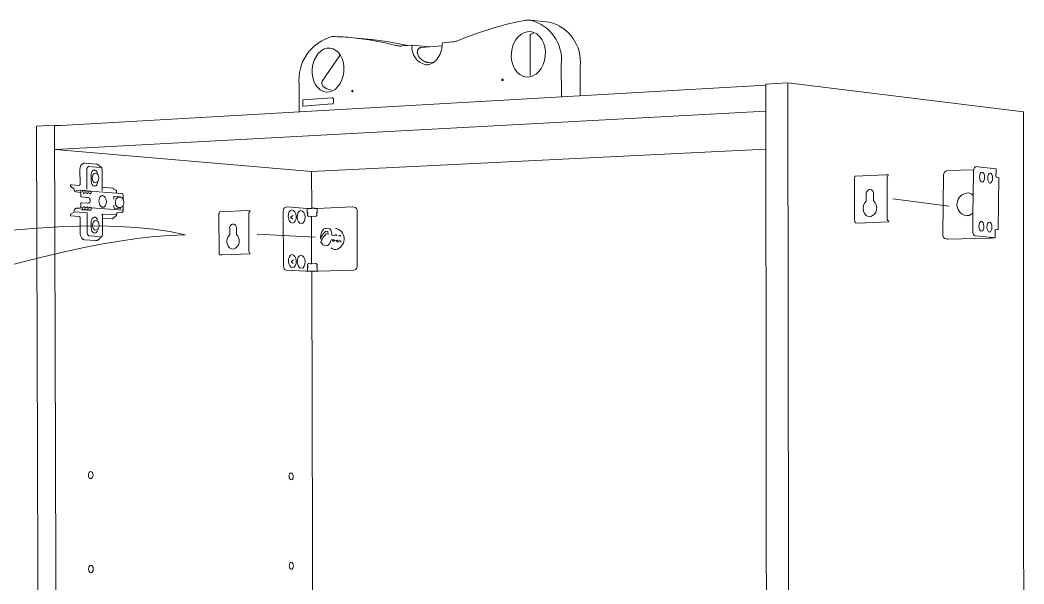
# Model space of a CAD drawing. Header units: metres. Extents: x -11.5 to 7.4, y -3.8 to 5.9.
# Drawn here: x 7.0717 to 7.3874, y -1.0876 to -0.9105 of the extents above; entities that cross this region are included whole.
import ezdxf

# ---------------------------------------------------------------- set-up
doc = ezdxf.new("R2010")
doc.units = ezdxf.units.M
doc.header["$MEASUREMENT"] = 0
doc.layers.add('PDF19_Geometry_Num_Penna__1_Num_Penna__255', color=255, linetype='Continuous', lineweight=18)
doc.layers.add('PDF19_Geometry_Num_Penna__7_Num_Penna__7', color=7, linetype='Continuous', lineweight=18)

msp = doc.modelspace()

# ---------------------------------------------------------------- linework, layer by layer
at = {"layer": 'PDF19_Geometry_Num_Penna__1_Num_Penna__255', "color": 255, "linetype": 'Continuous', "lineweight": 18, "flags": 128}
msp.add_lwpolyline([(7.164448327507943, -0.978622058839032), (7.146234493708459, -0.9776969936258242)], dxfattribs=at)
at = {"layer": 'PDF19_Geometry_Num_Penna__7_Num_Penna__7', "color": 7, "linetype": 'Continuous', "lineweight": 18, "flags": 128}
for points in [[(7.207685605301872, -0.9173251247811525), (7.208034501079496, -0.9172907266058941), (7.208382168350861, -0.9172293012929318), (7.208722464584671, -0.9171555909173774), (7.209072588868551, -0.9170548534041201), (7.209414113608622, -0.9169442878407885), (7.209751952829913, -0.916814189027936, -0.05381254849088912), (7.230650932760215, -0.9105193229555919), (7.230969852985114, -0.9104967184404229), (7.231296635650072, -0.9104905759091269), (7.231617275783734, -0.9104881188966072), (7.231934230398616, -0.9105004039592002), (7.232256099038539, -0.9105360306407189)], [(7.247811936695529, -0.9342329335764381), (7.247797194620418, -0.9250129941008467, 0.3795007393748641), (7.23806509088535, -0.9111359102471042), (7.232256099038539, -0.9105354163875896, -0.3758425637151692), (7.241882674085938, -0.9244310506858451), (7.241892502136011, -0.9345674558308295)], [(7.191876203952971, -0.9186221816896589), (7.191664900876381, -0.9186393807772868), (7.191448683774755, -0.9186455233085828), (7.191228781154354, -0.918643066296065), (7.191015021065244, -0.9186295527272135), (7.190803717988656, -0.9186151792039796), (7.190484306361252, -0.9185721814849064), (7.190158752202555, -0.9185193557157598), (7.189829512525078, -0.9184468738464648), (7.188157515506253, -0.9180242676932862), (7.186476918943614, -0.9176422022466628), (7.184804921924789, -0.9172883924440018), (7.183118182830855, -0.9169738948416359), (7.181441271786994, -0.9166851958707154), (7.179752075680538, -0.9164394946188672), (7.178075164636677, -0.9162281915422783), (7.176385968530221, -0.9160500581346893, 0.02199498539977216), (7.169859037625509, -0.9156708182524618), (7.16983938152536, -0.9156708182524618, 0.3707810031914885), (7.159457520829783, -0.9307248111025546), (7.159472262904892, -0.939315755373415)], [(7.200482995954578, -0.9189071951418022), (7.204420358515438, -0.9185902405269175), (7.20440070241529, -0.9187425753030638), (7.204345419633627, -0.9190914710806872), (7.204281537308145, -0.9194379098457928), (7.204199227388775, -0.9197831201046389), (7.204118145975666, -0.9201111312758554), (7.204005123399813, -0.9204379139408134), (7.203894557836483, -0.9207585540744745), (7.203765564679264, -0.921071823170581), (7.203635343015785, -0.9213691216853173), (7.20348177973338, -0.9216664202000535), (7.20332330242594, -0.9219452911209007), (7.203158682587201, -0.9222143339916737), (7.202980549179609, -0.9224723203061149), (7.202791359215688, -0.9227192500642216), (7.202594798214207, -0.9229489807346987), (7.202399465718988, -0.9231688833551024), (7.202182020111104, -0.9233679013690992), (7.201968260021996, -0.9235583198392812), (7.201754499932891, -0.9237290822093165), (7.201528454781188, -0.9238814169854619), (7.201293810085676, -0.9240226952052746), (7.20106162240268, -0.9241430888186803), (7.200825749200906, -0.9242585684070486), (7.200581276455317, -0.9243433353389365), (7.200339260722245, -0.9244145887019712), (7.200098473495435, -0.9244674144711187), (7.199854000749847, -0.924501812646378), (7.199611985016775, -0.9245263827715622), (7.199393310902634, -0.9245251542653028), (7.199170951269711, -0.9245104121901919, -0.3833124716675026), (7.194942309874781, -0.9183793060022065), (7.200482873103951, -0.9189075636936792), (7.197696620907998, -0.9191360658578978)], [(7.087829463384828, -0.9622393136189453), (7.090353429494435, -0.9624283807322422), (7.090408712276101, -0.9623829260006502), (7.09045908103273, -0.9623178151689098), (7.090498393233025, -0.9622293627182454), (7.090529105889509, -0.9621237111799505), (7.090531562902026, -0.9620168311353972), (7.090521734851951, -0.9573890480568421, -0.377398020156075), (7.091740781612994, -0.9554156984526259), (7.092001962043708, -0.9554034133900338), (7.092033903206449, -0.9554034133900338), (7.09205110229408, -0.9554034133900338), (7.092081814950561, -0.9554034133900338), (7.092107613582005, -0.9554034133900338), (7.092126655429023, -0.9554030448381559), (7.09568318104952, -0.9556978863403733, -0.2120019045623859), (7.096616231553412, -0.9563206161631808), (7.096885274424185, -0.9564778649643637, -0.2549193139929921), (7.097523606276486, -0.9577734476653577), (7.097531223015295, -0.9629840341132958), (7.100839590371425, -0.9632346493901807), (7.100889959128054, -0.963256762502847), (7.100920671784534, -0.9632948461968835), (7.10092595436145, -0.9633536916467005), (7.100923497348932, -0.963470399741329), (7.10178971711232, -0.9639457088130285), (7.101857284956578, -0.9639960775696572), (7.101912567738246, -0.9640648739201758), (7.101960479482354, -0.9641520978645808), (7.101988735126318, -0.9642491498590609), (7.101995614761371, -0.9643448504966559), (7.101991929242592, -0.9645684386358369), (7.102000528786407, -0.9646544340739842), (7.102027555924108, -0.9647416580183901), (7.102068096630665, -0.9648301104690553), (7.093581575391839, -0.9641900587079917, -0.5459564643843853), (7.094046933562838, -0.9648540663411094), (7.09399656480621, -0.9649204056791092), (7.093938825012025, -0.9649781454732942), (7.093888456255398, -0.9650064011172566), (7.093838087498769, -0.965034656761218), (7.093790175754657, -0.9650432563050337), (7.09373980699803, -0.9650518558488477), (7.093684524216362, -0.9650407992925141), (7.093636612472253, -0.9650199146861071), (7.093588700728143, -0.9649916590421439), (7.093530960933958, -0.9649412902855161), (7.093483049189848, -0.964883550491332), (7.093427766408183, -0.964804926090741)], [(7.362907862559284, -0.9792176386734592, -0.3801085570613058), (7.361808349457252, -0.9778183700442371), (7.362065107265433, -0.959232298848204, -0.4070624205243668), (7.363331820069337, -0.9577709906528398), (7.371556669474943, -0.9575363459573243)], [(7.091051958153439, -0.9678908109633246), (7.091064243216032, -0.9678908109633246), (7.093019779479489, -0.9680376174613032), (7.093144841416681, -0.9680382317144325), (7.093157126479273, -0.9680382317144325), (7.093168183035607, -0.9680406887269513), (7.093185504973853, -0.9680409344281902, 0.6191948622940419), (7.093127765179675, -0.9661834329642334), (7.092865970495833, -0.9661980521887186), (7.090781195373904, -0.9660395748812771), (7.090774192888226, -0.9646496428995723), (7.090774192888226, -0.9646226157618685), (7.090761907825632, -0.964600502649203), (7.089276643758211, -0.9644813375420567)], [(7.091952084689584, -0.9640575028826186), (7.091642501112256, -0.9640329327574353, -0.5396945828840614), (7.092103190959469, -0.9647077512456352, -0.7334955711927987), (7.091496186016778, -0.9646592252483961, 0.2304302932735289), (7.090987461574827, -0.9639868637727131), (7.090647165341018, -0.9639610651412696)], [(7.09291670780434, -0.9641307218556694), (7.092616952277083, -0.9641073802367446, -0.5327470019392785), (7.093082310448088, -0.9647825672768233, -0.7167794309518419), (7.092460809131536, -0.9647329356239496)], [(7.102761465563381, -0.9693626843125189), (7.103196356779149, -0.9693479422374072, 0.2960971354011491), (7.104141200943133, -0.9686212807850678), (7.104153486005725, -0.9686126812412539), (7.104206311774872, -0.9684578894525888), (7.104251766506463, -0.9682944981201098), (7.104287393187983, -0.9681311067876317), (7.104309506300648, -0.9679554303925597), (7.104311963313165, -0.9677723829599332), (7.104304592275609, -0.9675991635773808), (7.104277565137906, -0.9674234871823089), (7.104241938456386, -0.967249039293498), (7.104196483724797, -0.9670942475048339), (7.104141200943133, -0.9669303647698513), (7.104132109996812, -0.9656136517611982), (7.10412228194674, -0.965471145035127), (7.104087883771481, -0.965334780840351), (7.104030143977296, -0.9652070161893898), (7.103953976589223, -0.9651099641949097), (7.10386061011352, -0.9650215117442436), (7.103754958575227, -0.9649699144813564), (7.103646850024413, -0.9649490298749495), (7.102068219481289, -0.9648298647678031)], [(7.339304080398003, -0.9637582387578689), (7.339472385755517, -0.9638442341960163), (7.33961612098785, -0.9639621707969024), (7.339738971613773, -0.9641009920041963), (7.339853222695883, -0.9642705258679714), (7.339946589171582, -0.9644609443381542), (7.340016614028361, -0.9646611908584095), (7.340054697722397, -0.964883550491332), (7.340062314461203, -0.9651036988129871), (7.340074599523797, -0.9672609558042113, -0.5712558526206977), (7.339064521677468, -0.9722548337480719)], [(7.102644511767501, -0.9661338013113596), (7.10259352875774, -0.9661401895439079), (7.103032105492291, -0.9661205334437613, -0.3071583797791016), (7.104141200943133, -0.9669303647698504)], [(7.096895471026137, -0.9784535077802641), (7.093341402418156, -0.9782274626285643, -0.3525057338357514), (7.092755896335005, -0.9772785643939272), (7.092734028923591, -0.9710180964968433), (7.089007969439315, -0.9707490536260703)], [(7.092084026261826, -0.97012939506891), (7.092002944848716, -0.9701183385125765), (7.091963632648422, -0.9701072819562437), (7.091935377004457, -0.9701072819562437), (7.091947293515174, -0.9700988052630546), (7.091589798193734, -0.970073006631611), (7.091446062961403, -0.9700705496190922), (7.091315841297924, -0.9700693211128337), (7.091204047228333, -0.9700582645565001), (7.091107486636357, -0.9700560532452327), (7.091037461779578, -0.9700474537014188), (7.090987093022949, -0.9700474537014188), (7.090971122441582, -0.9700339401325673, 0.2172586671138347), (7.091500854340564, -0.9693099813939972), (7.091148273044162, -0.9692841827625536)], [(7.091589306791223, -0.9700726380798237, 0.5554121080867146), (7.092120021495223, -0.9693465908805221), (7.09247997382918, -0.9693723895119666)], [(7.09255380705536, -0.9701341862432997, 0.56990141733322), (7.09308697877187, -0.9694179670941852), (7.093444474093308, -0.9694437657256296, -0.7298926429292896), (7.094051601886624, -0.9694910632166094)], [(7.104148694831313, -0.9702158819095601), (7.094052093289164, -0.9694910632165952, -0.5700949472804423), (7.093518921572619, -0.9702072823657462), (7.093385014390361, -0.9702072823657462), (7.093247421689325, -0.9702060538594859), (7.093141770151032, -0.9702023683407095), (7.09304594666281, -0.9701913117843759)], [(7.155726670171099, -0.9691942561043776), (7.155205169264061, -0.9692179662752096, 0.3468986432946381), (7.154461922977209, -0.9704796422034194), (7.154500006671247, -0.9876443316575116)], [(7.161585785073289, -0.9893835279687169), (7.161722149268064, -0.9893859849812356), (7.161875712550469, -0.989387213487495), (7.162044017907983, -0.9893896705000129), (7.162204952227945, -0.9893933560187911), (7.162360972522867, -0.9893859849812356), (7.162514535805272, -0.989387213487495), (7.162663185062639, -0.9893811938068247), (7.163896482496289, -0.9893415130546517), (7.164563561395058, -0.9893788596449316), (7.164661841895796, -0.9893800881511918), (7.164787149534238, -0.9893813166574503), (7.164923513729015, -0.9893837736699691), (7.165067248961345, -0.989386230682487), (7.165208527181159, -0.9893886876950067), (7.165357176438524, -0.9893813166574503), (7.16548248407697, -0.9893835279687169), (7.176669139222977, -0.9889929858288973, 0.3749307047022483), (7.177721723385893, -0.9876368377693305), (7.177683271140037, -0.9704829591703259, 0.3931695559139851), (7.176723439199636, -0.9692110866401284), (7.176327860184159, -0.9691779169711285), (7.176279948440049, -0.9691779169711285), (7.176229579683421, -0.9691779169711285)], [(7.097556775945488, -0.9726845652375022), (7.097571518020601, -0.9776044871045038, -0.2505446424683807), (7.097062916429273, -0.978766654025744), (7.096808615633607, -0.9789531412758974), (7.09680615862109, -0.9789654263384886), (7.096710335132871, -0.9791165326083755), (7.09659976956954, -0.9792614963469664), (7.096491661018725, -0.9793769759353346), (7.096376181430356, -0.9794813989673701), (7.096247188273137, -0.9795551093429244), (7.096110824078359, -0.9796226771871819), (7.095965860339769, -0.9796558468561818), (7.095829496144994, -0.9796755029563302)], [(7.137596374797241, -0.9779359380932462), (7.137596374797241, -0.9759568145096118, -0.5387611730050583), (7.13901443957228, -0.9746343275215414), (7.139168002854687, -0.9747129519221325), (7.139299453024426, -0.9748210604729453), (7.139412475600276, -0.9749475966176471), (7.139518127138571, -0.97510484541883), (7.139604122576715, -0.9752792933076417), (7.139669233408457, -0.9754635692465277), (7.139703631583714, -0.9756675012855611), (7.139710265517515, -0.9758693448639546), (7.139722550580109, -0.9778496969538484, -0.5713246073917956), (7.138793554146869, -0.9824317795995468)], [(7.170543192761279, -0.9781689857306244), (7.169695523442401, -0.9780645626985889, 0.04644455548740217), (7.16960215696672, -0.9770522735409726, 0.1180708640204141), (7.169223777038921, -0.9762033757157926, 0.1986131720692087), (7.168904365411452, -0.9760166427644368), (7.167947359035498, -0.975913448238729, 0.19844368705219), (7.167245881961486, -0.9760977241775572, 0.1176444650159693), (7.166616886756746, -0.9768618550707924, 0.08046704074981811), (7.166163567947088, -0.9783483476444728, 0.04666731702250911), (7.166130398278092, -0.9792338549561332), (7.166651284932009, -0.9792977372816134)], [(7.170881154833195, -0.975994652502397), (7.171152654716488, -0.9759897384773595), (7.171414326549707, -0.9760143086025446, -0.7360105761243105), (7.170984349358973, -0.9825663010349466), (7.170725134538273, -0.9825626155161684), (7.17047329075513, -0.9825208463033546), (7.170223903984503, -0.9824495929403181), (7.16998434526395, -0.9823513124395795), (7.169750929074697, -0.9822186337635816), (7.169534711973069, -0.9820626134686581)], [(7.166627329059954, -0.9807940579053671, 0.1993662770995068), (7.167257552770943, -0.9811515532268063), (7.168188760515449, -0.9812731753464705, 0.203033150106797), (7.168546255836901, -0.9811785803645305, 0.1162383313779977), (7.169137167347611, -0.9804635897216469, 0.04747608363416009), (7.169508790490998, -0.979481767519248), (7.169916654569068, -0.9795333647821352)]]:
    msp.add_lwpolyline(points, format="xyb", dxfattribs=at)
for points in [[(7.232100201594239, -0.927857354642863), (7.232078088481574, -0.915266393991919)], [(7.18224483773116, -0.9166112397939088), (7.176384862874588, -0.9160498124334362)], [(7.193570191233837, -0.9184828690798597), (7.191959619527974, -0.9181204597333847), (7.190342905290816, -0.9177875345371307), (7.188723734041137, -0.9174914645286538), (7.187103334285201, -0.9172261071766581), (7.185484163035524, -0.9169914624811435), (7.183864991785844, -0.916781387910814), (7.182244592029909, -0.916611854047038)], [(7.193577439420766, -0.9184828690798597), (7.191875958251721, -0.9186216902871545)], [(7.194904226180746, -0.91837918315158), (7.193577439420766, -0.9184823776773561)], [(7.204470727272067, -0.9176813915963322), (7.20446581324703, -0.9180302873739565), (7.204444928640621, -0.9183865541891354), (7.204420358515438, -0.9185904862281697)], [(7.20456200528713, -0.9175880251206294), (7.20453129263065, -0.9175867966143709), (7.204509179517981, -0.9175953961581857), (7.204491980430351, -0.9176138237520748), (7.204485837899057, -0.9176334798522223), (7.204485837899057, -0.9176531359523699), (7.204471095823946, -0.9176813915963322)], [(7.207685973853749, -0.9173246333786489), (7.204561882436503, -0.9175875337181267)], [(7.166701407987388, -0.9297133818993224), (7.172232143166482, -0.9216408672698613)], [(7.200067883689579, -0.9237999670204751), (7.199962232151286, -0.9238073380580296), (7.199846752562916, -0.9237975100079554), (7.19971530239318, -0.9237741683890306), (7.199569110148328, -0.9237336276824752), (7.199425374915997, -0.9236930869759199), (7.199261983583519, -0.9236316616629585), (7.19909859225104, -0.9235714648562556), (7.198935200918559, -0.9235026685057379), (7.198779180623637, -0.9234240441051469), (7.198628074353753, -0.9233441911982965), (7.198330775839013, -0.9231636007781878), (7.198054361930687, -0.9229756393205246), (7.197774262503581, -0.9227606507251576), (7.19754821735188, -0.9225346055734578), (7.197328314731477, -0.9222987323716847), (7.197128068211219, -0.9220542596260941), (7.196958534347445, -0.9217901307803587), (7.196825855671447, -0.9215284589471402), (7.196717747120633, -0.9212655586076632), (7.196641579732562, -0.9209940587243715), (7.196617009607376, -0.9208576945295954), (7.196608410063561, -0.9207115022847461), (7.196601039026007, -0.9205702240649343), (7.196603496038524, -0.9204252603263434), (7.196614552594857, -0.9202778395752347), (7.196646493757598, -0.9201439323929774), (7.19667720641408, -0.9200112537169804), (7.196727575170708, -0.9198933171160926), (7.196777943927339, -0.9197790660339837), (7.19683568372152, -0.9196734144956888), (7.19691799364089, -0.91955916341358), (7.197013817129109, -0.9194645684316187), (7.19711209762985, -0.9193687449433972), (7.197217749168146, -0.9192938060615834), (7.197325857718958, -0.9192360662673993), (7.197442565813585, -0.9191906115358082), (7.197570330464545, -0.9191512993355131), (7.197696866609247, -0.919135328754142)], [(7.201843443786057, -0.9236620057675617), (7.20006825224146, -0.9237995984685963)], [(7.306163281295632, -0.9308807085468533), (7.082700449752505, -0.9437222844746813)], [(7.306168072470042, -0.930590289667169), (7.313128788934891, -0.9301922536391745)], [(7.306168072470042, -0.930590289667169), (7.306177900520114, -0.9395657563971715)], [(7.313128788934891, -0.9301921307885488), (7.313478913218777, -1.238792903109484)], [(7.313479158920028, -1.238793025960109), (7.387350468794352, -1.226622214449825), (7.387187077461871, -0.939291799501361), (7.313129034636145, -0.9301922536391745)], [(7.160639835253672, -0.9374890894165526), (7.16061403662223, -0.9374768043539605), (7.160599294547119, -0.9355824477022123)], [(7.160599663098997, -0.9355817105984583), (7.169772919336735, -0.9349121746871729)], [(7.169811003030771, -0.9368115682145826), (7.160640203805549, -0.9374884751634234)], [(7.170286189251849, -0.9361259388713004), (7.170271447176736, -0.9362709026098912), (7.170230906470181, -0.9364158663484821), (7.170182994726071, -0.9365399454806642), (7.170104370325481, -0.9366541965627739), (7.170014689368553, -0.9367401920009213), (7.169916408867817, -0.9367954747825866), (7.169810757329522, -0.936811445363956)], [(7.169859037625509, -0.934911806135295), (7.16995486111373, -0.9349314622354425), (7.170040856551877, -0.9349830594983297), (7.170128080496283, -0.9350604553926622), (7.170194419834282, -0.9351562788808838), (7.170242331578391, -0.9352643874316966), (7.170266901703577, -0.9354007516264717), (7.170281643778688, -0.9355358873149884)], [(7.170281398077437, -0.9355355187631096), (7.170286312102473, -0.9361252017675445)], [(7.306170406631933, -0.9390915529811048), (7.082726002682696, -0.9511726835344643)], [(7.306177654818864, -0.9395655106959193), (7.306509351508858, -1.22908389529209)], [(7.077639495366942, -1.222023424118988), (7.07686430791736, -0.9438097541203394)], [(7.076864430767989, -0.9438104912240952), (7.08254872922949, -0.9434800230403599), (7.084276009029979, -0.943631129310246)], [(7.083326127990336, -1.222430182541422), (7.082548483528237, -0.9434806372934892)], [(7.082726248383947, -0.9511728063850908), (7.163375227290494, -0.9580438418930166)], [(7.163401640175067, -0.9696123167843966), (7.163375841543624, -0.9580434733411396), (7.306187237167686, -0.9510262455883636)], [(7.092722235263501, -0.963646076136401), (7.092697665138315, -0.957373323176725)], [(7.092698279391447, -0.9573728317742205), (7.092710564454038, -0.9572585806921108), (7.09272284951663, -0.9571308160411505), (7.092741277110518, -0.9570251645028556), (7.092781817817075, -0.9569219699770795), (7.092826044042408, -0.95682368947634), (7.092873955786517, -0.9567475220882677), (7.092921867530627, -0.9566701261939361), (7.092980835831071, -0.956614843412269), (7.093050860687846, -0.95656693166816), (7.093125799569661, -0.9565374475179373), (7.093204423970251, -0.9565202484303077), (7.093281819864584, -0.9565116488864938), (7.096832202953786, -0.9568064903887112)], [(7.094037228363391, -0.9609479078392322), (7.094027400313317, -0.9591026914378551)], [(7.095947064194004, -0.9584273815471507), (7.095884410374781, -0.9582529336583399), (7.095788586886563, -0.9580969133634163), (7.095692763398343, -0.95795932066238), (7.095589568872565, -0.9578315560114197), (7.095466718246643, -0.9577357325231999), (7.095342639114458, -0.9576558796163486), (7.095207503425943, -0.9575944543033872), (7.095061311181093, -0.9575625131406467)], [(7.334095091008201, -0.9604108049026934), (7.334095091008201, -0.9602105583824372), (7.334123346652165, -0.960010311862181), (7.33416265885246, -0.9598309499483317), (7.334220398646641, -0.9596540450470012), (7.334296566034716, -0.9594967962458201), (7.343925598094636, -0.9590692760676038)], [(7.344328548147665, -0.9598335298114771), (7.344781866957325, -0.9591369667624878), (7.343925598094636, -0.9590693989182295)], [(7.371413302794489, -0.9655380986262543), (7.371528782382859, -0.9579090747563788)], [(7.37152841383098, -0.9579091976070044), (7.371533327856019, -0.9577163221243037), (7.371556669474943, -0.9575357317041959)], [(7.371557283728075, -0.9575358545548207), (7.371605195472185, -0.9573220944657139), (7.371655564228814, -0.9571427325518647), (7.371730503110626, -0.9569695131693123), (7.371811584523735, -0.9568245494307215), (7.371902493986919, -0.9567102983486127), (7.372000774487656, -0.9566193888854286), (7.37211134005099, -0.9565616490912445), (7.37222681963936, -0.9565469070161345)], [(7.372226696788733, -0.9565475212692629), (7.372858149005982, -0.956526636662856)], [(7.378580285460266, -0.9571946983666297), (7.372903358036321, -0.9565288479741225), (7.372877559404877, -0.9565288479741225), (7.37285790330473, -0.9565276194678631)], [(7.378776600760494, -0.9598632596629502), (7.378715175447532, -0.959832547006469), (7.37865497864083, -0.9597821782498412), (7.378609523909237, -0.9597035538492493), (7.378575125733979, -0.959596673804695), (7.378546870090016, -0.9594799657100683), (7.378541956064979, -0.9593534295653665), (7.378549327102533, -0.959112642338555)], [(7.378607066896718, -0.9572029293585667), (7.378592324821607, -0.9587164490699491), (7.378580039759013, -0.9587631323078023), (7.378580039759013, -0.9588098155456519), (7.378566526190163, -0.9588700123523548), (7.378554241127571, -0.9589474082466873), (7.378551784115052, -0.959024804141019), (7.378549327102533, -0.9591120280854248)], [(7.087822952301654, -0.9622395593201967), (7.087551452418362, -0.962253072889049), (7.087553909430882, -0.9627764165554851), (7.088626395395197, -0.9633808416350309)], [(7.090514855216901, -0.9624427542554752), (7.090353920896938, -0.9624280121803643)], [(7.334094968157576, -0.9604104363508155), (7.334125680814056, -0.9732335846847562)], [(7.344830024402686, -0.9738635626944943), (7.344364420530436, -0.9730982032949873), (7.344328793848918, -0.9598340212139798)], [(7.379379183080649, -0.9599259134821709), (7.378777215013622, -0.9598632596629502)], [(7.379502279407825, -0.9599609259105595), (7.379273777243609, -0.9762730320207407), (7.379249207118422, -0.976276717539518), (7.379195152843016, -0.9762865455895922), (7.379107928898611, -0.9762926881208882), (7.378991220803984, -0.9762988306521851)], [(7.379501542304071, -0.9599605573586816), (7.379491714253996, -0.9599531863211261), (7.379446259522405, -0.9599421297647934), (7.379378691678145, -0.9599261591834232)], [(7.089339051876181, -0.9640180678316979), (7.090589671248088, -0.9639590995312552)], [(7.090591636858102, -0.9644248262541328), (7.090651833664806, -0.9644346543042062), (7.09070711644647, -0.96447642351702), (7.09074274312799, -0.9645231067548714), (7.090762399228138, -0.964600502649203)], [(7.0915754246705, -0.9640335470105645), (7.091477144169762, -0.9640310899980458), (7.091388691719096, -0.9640310899980458), (7.091303924787209, -0.964028632985527), (7.09125355603058, -0.964028632985527), (7.091198273248915, -0.9640274044792685), (7.091147904492287, -0.9640261759730091), (7.091109820798248, -0.9640163479229349), (7.091167560592433, -0.9640372325293418), (7.091215472336543, -0.9640863727797111), (7.091184759680063, -0.964074087717119)], [(7.092539924934629, -0.9641061517304843), (7.092453929496482, -0.9641061517304843), (7.092355648995746, -0.9641049232242258), (7.092280710113929, -0.964102466211707), (7.092218056294707, -0.9641012377054485), (7.092175058575636, -0.9641012377054485), (7.092124689819007, -0.9641000091991891), (7.092076778074896, -0.9641000091991891), (7.092064493012304, -0.9640889526428564)], [(7.093504548049385, -0.9641798621060396), (7.093418552611237, -0.9641774050935208), (7.093331328666832, -0.9641749480810029), (7.093242876216165, -0.9641749480810029), (7.093182679409463, -0.9641737195747435), (7.093137224677873, -0.9641737195747435), (7.09308931293376, -0.9641724910684841), (7.093053686252244, -0.9641712625622256), (7.09302911612706, -0.964160206005892)], [(7.09766513019755, -0.9656027180554911), (7.097501738865072, -0.9656100890930466), (7.097348175582667, -0.9656469442808238), (7.097192155287743, -0.965723111668896), (7.097123358937225, -0.9657697949067474), (7.097043506030374, -0.9658324487259682), (7.096916969885674, -0.9659675844144848), (7.096796576272268, -0.9661395752907787), (7.096700752784047, -0.9663349077859973), (7.096618442864679, -0.9665351543062535), (7.096568074108051, -0.9667378578390284), (7.096525076388977, -0.9669381043592837), (7.096501734770049, -0.9671518644483914), (7.096499277757532, -0.9673643960312397), (7.096509105807606, -0.9675744706015701), (7.096529990414012, -0.9677784026406036), (7.096568074108051, -0.9679823346796379), (7.09663318493979, -0.9681973232750041), (7.096705666809086, -0.9684110833641117), (7.096808861334861, -0.9686051873530719), (7.09692311241697, -0.9687919203044757), (7.097043506030374, -0.9689381125493259), (7.097125815949743, -0.9690155084436576), (7.097199526325301, -0.9690757052503605), (7.097276922219629, -0.9691359020570642), (7.097350632595184, -0.9691752142573584), (7.097516480940184, -0.9692452391141364), (7.097677415260144, -0.9692661237205433)], [(7.097535522787203, -0.9634266649184999), (7.097535522787203, -0.9635249454192385), (7.097523237724609, -0.963610940857385), (7.097513409674532, -0.9636981648017926), (7.097492525068128, -0.9637841602399382), (7.097460583905386, -0.963889811778234), (7.097429871248906, -0.9640052913666022)], [(7.097530731612791, -0.9629839112626701), (7.097535645637826, -0.9634261735159964)], [(7.101206668041687, -0.9660826954509751), (7.101216496091761, -0.9659954715065693), (7.101247208748239, -0.965919304118497), (7.101295120492351, -0.9658799919182011), (7.101343032236459, -0.965861564324312)], [(7.101343400788341, -0.9658619328761908), (7.103111221295384, -0.9659933830459284)], [(7.33775886522513, -0.9673544451305398), (7.33775886522513, -0.9651996451518343)], [(7.090788320710205, -0.969299047688291), (7.090778492660133, -0.9679059215903134), (7.091052449555942, -0.9678911795152016)], [(7.101204211029167, -0.9667761872343164), (7.101206668041687, -0.9660833097041053)], [(7.101206668041687, -0.9686135411956345), (7.101214039079242, -0.9693101042446237), (7.101226324141834, -0.9693985566952881), (7.10124966576076, -0.9694759525896206), (7.101297577504871, -0.9695361493963235), (7.101357774311573, -0.9695545769902125), (7.103123137806099, -0.9696774276161362)], [(7.103176577828377, -0.9661211476968905), (7.103148322184415, -0.9660535798526313), (7.103111466996637, -0.9659933830459284)], [(7.103243777120756, -0.9661313442988408), (7.103233949070683, -0.9661141452112121), (7.103226578033128, -0.9660846610609903), (7.103208150439238, -0.9660539484045092), (7.103188494339092, -0.9660342923043608)], [(7.103618102977945, -0.9709199388467313), (7.103731125553798, -0.9709027397591017), (7.103847833648423, -0.9708462284711761), (7.103947342655422, -0.9707614615392881), (7.104025967056016, -0.9706484389634387), (7.104095991912791, -0.9705145317811814), (7.104136532619348, -0.9703683395363321), (7.104148817681937, -0.9702160047601867), (7.104141446644382, -0.9686214036356935)], [(7.363821502664269, -0.968955925890084), (7.346089243318406, -0.9666512481477518)], [(7.090263379985634, -0.9721791577624508), (7.087577865302935, -0.9719948818235649), (7.087577865302935, -0.9714617101070546)], [(7.088645560092841, -0.9705513869689586), (7.088650474117879, -0.9707725180956208), (7.087577988153562, -0.971462938613314)], [(7.088645682943467, -0.9705517555208365), (7.08865551099354, -0.970374850619506), (7.088698508712614, -0.9701942601993983), (7.088766076556871, -0.9700320973731786), (7.088859443032574, -0.9698859051283284), (7.088967551583387, -0.9697728825524798), (7.089081802665497, -0.9696782875705177), (7.089216938354014, -0.9696217762825912), (7.089353302548789, -0.9695959776511485), (7.090611292958251, -0.9695382378569635)], [(7.09026288858313, -0.9721797720155809), (7.090337827464943, -0.9721994281157285), (7.090413994853016, -0.9722485683660986), (7.090471734647199, -0.9723259642604303), (7.090519646391311, -0.9724365298237618), (7.090555273072829, -0.9725409528557973), (7.090565101122902, -0.9726674890004992)], [(7.090610801555746, -0.9695378693050865), (7.090680826412523, -0.9695169846986795), (7.090728738156635, -0.9694617019170133), (7.090769278863187, -0.9693843060226817), (7.090788934963335, -0.9692995390907937)], [(7.091088321938711, -0.9699973306460414), (7.09103058214453, -0.9700182152524492), (7.090970385337824, -0.9700255862900038)], [(7.092083780560573, -0.9701298864714136), (7.092168547492461, -0.970131114977673), (7.092280341562052, -0.9701335719901909), (7.092410563225531, -0.9701348004964512), (7.092554298457861, -0.9701348004964512), (7.092911793779301, -0.9701605991278948)], [(7.093046192364062, -0.9701916803362529), (7.092978624519805, -0.9701904518299944), (7.092930712775695, -0.9701806237799202), (7.092902457131732, -0.9701695672235866), (7.092912285181804, -0.9701609676797727)], [(7.097453949971586, -0.9713524959006081), (7.097482205615549, -0.9714642899702), (7.097506775740735, -0.9715736270272721), (7.097528888853402, -0.9716706790217513), (7.097544859434771, -0.971757902966158), (7.097552230472328, -0.9718524979481185), (7.097562058522399, -0.9719507784488588), (7.097557144497364, -0.9726841966856243), (7.100602611514018, -0.9728942712559547)], [(7.097521149263969, -0.9714119556035552), (7.101835663246417, -0.9716809984743291)], [(7.102012813848997, -0.9714570417832702), (7.102020184886554, -0.97166834485986), (7.10200789982396, -0.9717752249044125), (7.10197964418, -0.9718722768988926), (7.101937874967186, -0.9719595008432993), (7.101878906666743, -0.9720356682313716), (7.101808881809964, -0.9720934080255565), (7.100952612947275, -0.9726474643484737)], [(7.102012813848997, -0.9714574103351481), (7.102025098911591, -0.9713321026967057), (7.102065639618147, -0.9712252226521514), (7.102116008374775, -0.9711306276701901), (7.102192175762847, -0.971054460282117), (7.102279399707255, -0.9709979489941922), (7.102370309170439, -0.9709782928940447)], [(7.102370432021063, -0.9709787842965483), (7.103618594380452, -0.9709198159961048)], [(7.103270067154703, -0.9694560507882208), (7.103270067154703, -0.9694879919509614), (7.103270067154703, -0.9695150190886652), (7.103260239104632, -0.9695432747326267), (7.103247954042038, -0.969571530376589), (7.103229526448152, -0.9695997860205523), (7.103222155410592, -0.9696194421207007), (7.103171786653967, -0.9696685823710691), (7.103123874909855, -0.9696771819148831)], [(7.10321503007429, -0.9693405711998526), (7.103224858124364, -0.9694462227381466)], [(7.103224612423114, -0.9694468369912759), (7.103262696117149, -0.9694468369912759), (7.103270067154703, -0.9694566650413501), (7.103272524167226, -0.9693411854529819)], [(7.134232356107566, -0.971561710516557), (7.134260611751529, -0.983333257492589)], [(7.13423284751007, -0.9715623247696863), (7.13423284751007, -0.9713792773370606), (7.134258646141515, -0.9711950013981738), (7.134294272823032, -0.9710303815594363), (7.13434709859218, -0.9708669902269573), (7.134417123448957, -0.9707232549946259), (7.143256225984185, -0.9703301329916698)], [(7.143626129218841, -0.9710327157213294), (7.144041364334464, -0.9703914354540055), (7.143256348834809, -0.9703300101410433)], [(7.144086819066056, -0.9839093040775468), (7.14365929888784, -0.9832078270035209), (7.143626129218841, -0.9710333299744587)], [(7.162000897338284, -0.9696669853129327), (7.155785884172792, -0.9691952389093847)], [(7.157521149263967, -0.9718916872977896), (7.156753332851943, -0.9724285445330763), (7.157444981875894, -0.9730427976626954)], [(7.162221659913071, -0.9709750987777701), (7.16215409206881, -0.9709824698153255), (7.162077924680737, -0.9709812413090662), (7.161998071773887, -0.9709800128028077)], [(7.162327802853868, -0.9710044600773671), (7.161998563176391, -0.9709798899521811), (7.162001020188908, -0.9696666167610548)], [(7.162212077564247, -0.9696698108773294), (7.162146966732507, -0.9696685823710691), (7.162068342331917, -0.9696673538648097), (7.162000774487657, -0.9696673538648097)], [(7.162068096630664, -0.971640334917149), (7.162075467668219, -0.9717558145055172), (7.162103723312182, -0.9718626945500715), (7.162151635056292, -0.9719585180382921), (7.16220691783796, -0.9720260858825496), (7.162267114644662, -0.9720764546391782), (7.162329768463884, -0.9720973392455852)], [(7.162260112158984, -0.9710158851855777), (7.162190087302205, -0.9710601114109103), (7.162142175558097, -0.9711289077614271), (7.16210163485154, -0.9712149031995736), (7.162073379207579, -0.9713119551940537), (7.162073379207579, -0.9714274347824228), (7.162068465182541, -0.9716399663652711)], [(7.164503487438981, -0.9696279188138881), (7.164385550838094, -0.9696254618013702), (7.164254100668355, -0.9696144052450375), (7.164098080373432, -0.9696131767387772), (7.16392486099088, -0.9696082627137415), (7.163760241152142, -0.9696070342074812), (7.163584564757068, -0.9696144052450375), (7.163431001474667, -0.9696131767387772), (7.163277438192262, -0.9696193192700742), (7.1622123232655, -0.9696696880267028)], [(7.163306308089352, -0.9721486908072219), (7.163231369207537, -0.9721474623009625), (7.163140459744353, -0.972146233794704), (7.163066749368801, -0.9721450052884437), (7.162996724512023, -0.9721437767821852), (7.162329645613255, -0.9720970935443338)], [(7.165045504400558, -0.9714223979067587), (7.165043047388039, -0.9716373865021266), (7.165033219337964, -0.9717516375842354), (7.16499022161889, -0.9718585176287897), (7.164942309874782, -0.971953112610751), (7.16487597053678, -0.9720292799988242), (7.164786289579858, -0.9720747347304153), (7.16470029414171, -0.9720956193368231), (7.163305939537475, -0.9721484451059696)], [(7.163306185238728, -0.9721484451059696), (7.163334440882689, -0.9870133708427673)], [(7.164503610289605, -0.9696281645151412), (7.164959386111784, -0.9696625626903987), (7.164997469805821, -0.9696637911966581), (7.165045381549932, -0.9696650197029184), (7.165090836281523, -0.9696650197029184), (7.165141205038152, -0.9696662482091769)], [(7.165045750101811, -0.9714227664586375), (7.16502855101418, -0.9713171149203434), (7.165000295370218, -0.9712090063695298), (7.164954840638627, -0.9711328389814575), (7.164889729806887, -0.9710640426309389), (7.164811105406294, -0.9710136738743103)], [(7.164957297651144, -0.9709786614459226), (7.164995381345181, -0.9709786614459226), (7.165045750101811, -0.9709786614459226), (7.165103489895994, -0.9709798899521811), (7.165151401640102, -0.9709798899521811), (7.165141573590031, -0.9696666167610548)], [(7.176229579683421, -0.9691774255686258), (7.165142310693787, -0.9696663710598035)], [(7.371262073673977, -0.9767624689144219), (7.371337012555792, -0.9710425437714028)], [(7.095473966433573, -0.9796908592845703), (7.091918669319332, -0.9794623571203509), (7.091745449936779, -0.9794279589450934), (7.091573459060486, -0.9793677621383905), (7.091412524740527, -0.9792682531313925), (7.091249133408047, -0.9791417169866898), (7.091107855188234, -0.9789746401354336), (7.090975176512238, -0.9787903641965485), (7.090853554392574, -0.97857660410744), (7.090757730904349, -0.9783419594119254), (7.090687706047575, -0.9780987151725951), (7.090622595215835, -0.9778370433393784), (7.090584511521797, -0.9775655434560857), (7.090582054509278, -0.9772952720790533), (7.09056485542165, -0.9726674890004992)], [(7.09407555775868, -0.9757554623337228), (7.094070643733643, -0.9738979608697527)], [(7.095995098788741, -0.9732017663726413), (7.095922616919447, -0.9730273184838287), (7.095839078493817, -0.9728700696826476), (7.095730969943004, -0.9727337054878715), (7.095627775417228, -0.9726169973932448), (7.095514752841378, -0.972511345854949), (7.095388216696678, -0.9724376354793955), (7.095246938476865, -0.9723811241914699), (7.095101974738276, -0.9723590110788036)], [(7.10060199726089, -0.9728946398078326), (7.100861212081588, -0.9728884972765357)], [(7.100861089230962, -0.9728887429777879), (7.100911457987591, -0.9728703153838989), (7.100939713631554, -0.9728236321460484), (7.100951998694146, -0.9727658923518634), (7.100951998694146, -0.9726479557509764)], [(7.334126172216559, -0.9732329704316269), (7.334133543254115, -0.9734344454581416), (7.334161798898078, -0.9736359204846572), (7.334202339604632, -0.9738251104485807), (7.334267450436371, -0.9740057008686884), (7.334332561268111, -0.9741752347324635)], [(7.334332561268111, -0.974174743329959), (7.335193744155839, -0.9742287976053658)], [(7.335193867006463, -0.9742286747547411), (7.344830270103939, -0.9738638083957456)], [(7.375722657050652, -0.9754561982089722), (7.375722657050652, -0.9754451416526395), (7.375727571075686, -0.9753308905705298)], [(7.164448327507943, -0.978622058839032), (7.146234493708459, -0.9776969936258242)], [(7.16794490202299, -0.9776429393504182), (7.168597238846646, -0.9777252492697874), (7.168446132576758, -0.9768640663820598), (7.167792567246842, -0.9767842134752094)], [(7.377579789962743, -0.9788141972179769), (7.371970430383055, -0.9782785684889488)], [(7.376459269403691, -0.9770482194703201), (7.376363445915469, -0.9770457624578022)], [(7.378297237618137, -0.976889619312252), (7.378268981974175, -0.9788048605704072)], [(7.378371562246821, -0.9763205752129736), (7.378331021540269, -0.9764176272074527), (7.378306451415082, -0.9765232787457467), (7.37829539485875, -0.9766473578779307), (7.37829662336501, -0.9768893736110007)], [(7.378990483700225, -0.9762991992040622), (7.378990483700225, -0.9763127127729136), (7.378371316545572, -0.9763200838104682)], [(7.095560453274221, -0.9796903678820659), (7.095512541530111, -0.9796903678820659), (7.095474457836074, -0.9796903678820659), (7.095736129669291, -0.9796756258069559)], [(7.095560453274221, -0.9796902450314411), (7.095829496144994, -0.9796755029563302), (7.095781584400886, -0.9796755029563302), (7.095736129669291, -0.9796755029563302)], [(7.169916654569068, -0.9795338561846405), (7.170067760838952, -0.9795535122847872)], [(7.170682013968575, -0.9796370507104148), (7.171193072572416, -0.9797009330358959)], [(7.171193072572416, -0.9797013015877738), (7.171344178842306, -0.9797197291816628)], [(7.171963345996961, -0.9798041275616729), (7.172474404600802, -0.9798667813808928)], [(7.172474404600802, -0.9798673956340229), (7.172625510870692, -0.9798870517341713)], [(7.363262163764439, -0.9792535110562799), (7.362907125455516, -0.9792178843747639), (7.362964865249699, -0.979224026906059), (7.363022605043884, -0.9792191128810224)], [(7.363261795212559, -0.9792530196537781), (7.363321992019262, -0.9792542481600366), (7.363389559863519, -0.9792567051725554), (7.363022236492007, -0.9792198499847782)], [(7.376663201442723, -0.9789909792686817), (7.363389191311644, -0.9792563366206775)], [(7.377023153776681, -0.9789603894628263), (7.377003497676533, -0.9789702175129005), (7.37696295696998, -0.9789775885504559), (7.376886789581906, -0.978975131537938), (7.37678113804361, -0.9789825025754917), (7.376663201442723, -0.9789911021193074)], [(7.376926961736583, -0.9789388906032892), (7.376972416468174, -0.9789536326784019), (7.377012957174731, -0.9789536326784019), (7.377022785224803, -0.9789610037159564)], [(7.37829478060562, -0.978817637035502), (7.378282495543026, -0.9788250080730592), (7.378237040811435, -0.9788336076168731), (7.378167015954658, -0.9788409786544285), (7.378071192466439, -0.978848349691984), (7.377954484371811, -0.9788569492357979), (7.377819348683296, -0.9788594062483167), (7.377025733639826, -0.9788729198171691)], [(7.377452639564909, -0.9788189883923888), (7.377520207409168, -0.9788202168986482), (7.377558291103206, -0.9788140743673512), (7.377580404215871, -0.9788140743673512)], [(7.134261103154032, -0.9833327660900855), (7.13426847419159, -0.9835145850164535), (7.134294272823032, -0.9837000894615979), (7.134333585023329, -0.9838745373504105), (7.134390096311254, -0.9840403856954074), (7.134450293117954, -0.984196405990331)], [(7.134450661669833, -0.9841960374384522), (7.135243048207045, -0.9842439491825639)], [(7.135242556804538, -0.9842439491825639), (7.144086573364802, -0.9839097954800504)], [(7.157674712546372, -0.9857897786085639), (7.156906896134348, -0.9863266358438514), (7.157598545158301, -0.9869408889734723)], [(7.162293281827983, -0.9880404020754909), (7.162237999046317, -0.987992490331381), (7.162179030745873, -0.9879236939808633), (7.162142175558097, -0.9878266419863833), (7.162116376926653, -0.987719761941829), (7.162106548876579, -0.9876128818972756), (7.162099177839023, -0.9873917507706125)], [(7.162240824610713, -0.9870159507059109), (7.162183084816528, -0.9870822900439098), (7.162145001122495, -0.9871695139883157), (7.162111831453492, -0.9872763940328699), (7.162099546390902, -0.987391873621239)], [(7.162241438863843, -0.9870164421084153), (7.162300407164286, -0.9869795869206381), (7.162370432021065, -0.9869697588705639), (7.163035053907313, -0.9870078425645996)], [(7.164724495715017, -0.9869661962024114), (7.163335055135818, -0.9870128794402628), (7.163267487291561, -0.9870128794402628), (7.163179034840896, -0.9870202504778183), (7.163093039402748, -0.9870177934653004), (7.163035299608563, -0.9870079654152262)], [(7.164873022121759, -0.9869986287676555), (7.164802997264983, -0.9869679161111744), (7.164724372864391, -0.9869666876049159)], [(7.164846117834681, -0.9880305740254176), (7.165074619998901, -0.9880453161005285), (7.165084448048974, -0.9893585892916548)], [(7.164846609237186, -0.9880303283241645), (7.164922776625257, -0.9879848735925734), (7.164982973431963, -0.9879074776982408), (7.165030885176071, -0.9878214822600935), (7.165072654388887, -0.9877158307217995), (7.165075111401405, -0.987611407689764)], [(7.164873022121759, -0.9869989973195343), (7.164938132953498, -0.9870469090636433), (7.164995872747683, -0.987115705414161), (7.165041327479276, -0.9871943298147521), (7.165067126110721, -0.987291381809233), (7.165076954160794, -0.9873872052974528), (7.165074497148275, -0.9876107934366347)], [(7.15531131220485, -0.9890079736052675), (7.161585293670782, -0.9893838965205948)], [(7.162255320984574, -0.9880405249261166), (7.162187753140316, -0.9880491244699314), (7.162111585752241, -0.9880466674574135), (7.162034189857911, -0.9880466674574135)], [(7.162034558409788, -0.9880470360092906), (7.162044386459861, -0.9893590806941583)], [(7.163443040836004, -0.9893523239097322), (7.163913558733297, -1.205322495777758)]]:
    msp.add_lwpolyline(points, dxfattribs=at)
for points in [[(7.19494267842666, -0.9183796745540844), (7.194923022326511, -0.9183796745540844)], [(7.232112118104954, -0.9278777478467681), (7.232099833042362, -0.9278691483029524)], [(7.223567857071945, -0.9292364757694864), (7.22355802902187, -0.9291406522812657), (7.22351011727776, -0.9290718559307489), (7.223452377483577, -0.9290251726928958), (7.223386038145575, -0.9290030595802303), (7.223316013288802, -0.9290313152241927), (7.223260730507134, -0.9290878265121183), (7.22321773278806, -0.9291750504565242), (7.223195619675394, -0.92926227440093), (7.223215275775543, -0.9293605549016695), (7.223255816482096, -0.9294367222897417), (7.223311099263764, -0.9294870910463713), (7.223389723664354, -0.9294956905901861), (7.223454834496094, -0.9294772629962971), (7.223515031302799, -0.929419523202113), (7.223555572009351, -0.9293335277639656)], [(7.176363855417556, -0.9327665885054106), (7.17635894139252, -0.9326805930672633), (7.176323314711, -0.9326031971729325), (7.17626066089178, -0.9325626564663771), (7.17619555006004, -0.93254054335371), (7.176126753709521, -0.9325712560101911), (7.176069013915338, -0.9326277672981167), (7.176037072752599, -0.9327039346861898), (7.176016188146191, -0.9328009866806699), (7.176034615740079, -0.9328869821188164), (7.176073927940376, -0.9329656065194083), (7.176131667734561, -0.9330147467697767), (7.176198007072557, -0.9330245748198509), (7.176265574916817, -0.9329975476821479), (7.176325771723519, -0.9329422649004817), (7.176356484379999, -0.9328624119936313)], [(7.378580162609643, -0.9571951897691342), (7.37859736169727, -0.9571951897691342)], [(7.089343843050592, -0.9644821974964382), (7.089305759356558, -0.9644809689901788)], [(7.091649749299187, -0.9640335470105645), (7.091632550211555, -0.9640335470105645), (7.09161166560515, -0.9640335470105645), (7.091582181454925, -0.9640335470105645)], [(7.09261670657583, -0.9641081173405004), (7.092594593463165, -0.9641081173405004), (7.092568794831722, -0.9641081173405004)], [(7.093581329690588, -0.9641906729611209), (7.093559216577921, -0.9641796164047882), (7.093535874958997, -0.9641796164047882), (7.093523589896403, -0.9641796164047882)], [(7.103169452492072, -0.9661211476968905), (7.103157167429481, -0.9660916635466688), (7.103138739835591, -0.9660634079027055), (7.103121540747962, -0.9660535798526313), (7.103109255685371, -0.9660634079027055), (7.103109255685371, -0.9660818354965945)], [(7.103111835548514, -0.9659939972990585), (7.103147462230034, -0.9660050538553913)], [(7.097561935671775, -0.9719588865901692), (7.09756930670933, -0.9719404589962801), (7.097581591771924, -0.9719232599086505)], [(7.155786375575296, -0.9691947475068803), (7.155755662918818, -0.9691947475068803)], [(7.162301512819921, -0.9710045829279919), (7.162327311451362, -0.9710045829279919)], [(7.379216160300048, -0.9762563243356146), (7.379251786981568, -0.9762587813481334)]]:
    msp.add_lwpolyline(points, close=True, dxfattribs=at)
msp.add_lwpolyline([(7.371413425645118, -0.9655373615224994), (7.371207036593564, -0.9653579996086501), (7.370978534429344, -0.9651958367824305), (7.370741432721314, -0.9650607010939147), (7.370494502963206, -0.9649476785180635), (7.370232831129988, -0.9648629115861764), (7.369973124906783, -0.964794360936919, 0.9159956289660931), (7.369176807149545, -0.9719268225768039), (7.369469191639245, -0.9719157660204703), (7.369760347622682, -0.9718875103765079), (7.370045361074828, -0.9718174855197317), (7.370326689008195, -0.9717204335252498), (7.370593274866449, -0.971591440368031), (7.370861089230962, -0.9714391055918847), (7.371106790482811, -0.9712597436780364), (7.371336521153287, -0.9710422980701505)], format="xyb", close=True, dxfattribs=at)
at = {"layer": 'PDF19_Geometry_Num_Penna__7_Num_Penna__7', "color": 7, "linetype": 'Continuous', "lineweight": 18}
for centre, radius, start, end in [((7.0918037573788, -0.969440396344166), 0.0003298824886908136, 16.52061085671252, 156.6665016390491), ((7.169957812642636, -0.9790181299577396), 0.0005570870142905804, 287.7833784934691, 315.1517082842238), ((7.171232253973098, -0.9791732353991982), 0.000566361697717177, 287.4317452526589, 314.4957678283718)]:
    msp.add_arc(centre, radius, start, end, dxfattribs=at)
for centre, major_axis, ratio in [((7.231514583361335, -0.9212295669370549), (0.0006811949668978906, 0.007140549260312489), 0.7456414353837577), ((7.168544000930588, -0.9261958738217357), (0.0005815324594156124, 0.006905824341808088), 0.7202546957838519), ((7.374194832228937, -0.9598239387846501), (-2.310848413333851e-05, 0.001571102877819474), 0.5004001939336868), ((7.376729719860064, -0.9601121117021547), (-2.609309636358872e-05, 0.001569419335189504), 0.4969431378143015), ((7.157268592567346, -0.9721665540349047), (-9.24586685506767e-05, 0.002060782432413033), 0.6053326149166496), ((7.160071628290547, -0.9723747720280871), (-8.613243873245573e-05, 0.002051415929981371), 0.6055051240734287), ((7.373972927017663, -0.9752584146625578), (-2.10714446975403e-05, 0.001569078746412655), 0.5003603164793083), ((7.37650728573019, -0.9755085460647024), (-1.515559230469437e-05, 0.001567602294107573), 0.4992637107128016), ((7.157297547703264, -0.9862228362994303), (-7.891031138207438e-05, 0.002055485625104491), 0.6074913585648332), ((7.160101557749138, -0.9863935679466636), (-7.908051460603355e-05, 0.002049343214929555), 0.6056244770160472), ((7.09389524467545, -1.053407182649238), (-9.749355393218209e-06, 0.001150803077993201), 0.6405633379889029), ((7.156930983286694, -1.053830125573117), (-6.875925120830533e-06, 0.001096684608761223), 0.6106554059438679), ((7.093977179057154, -1.082912359690686), (9.13796813062371e-06, 0.001151095049471085), 0.6439792595056849), ((7.156990777532764, -1.081897073676852), (1.086481097178898e-05, 0.001095675170289523), 0.6111008957515807)]:
    msp.add_ellipse(centre, major_axis=major_axis, ratio=ratio, dxfattribs=at)
for centre, major_axis, ratio, start_param, end_param in [((7.235719767567511, -0.9161884277337551), (-0.003632472532028252, 0.000968851305087503), 0.3010237672069641, 5.583447679435151, 6.325263504441221), ((7.170827054838625, -0.9303569042877111), (-0.004270537251777284, 9.49407641545062e-05), 0.5218870175507864, 6.033127430468212, 7.589946548211121), ((7.094989343868358, -0.9590534956908705), (3.303982748903424e-05, 0.001493190372476972), 0.6439624039830416, 6.242279853193667, 7.901342844988158), ((7.095073477382956, -0.9610309578510092), (-8.154642387836491e-05, 0.001626470888484221), 0.6352977199560766, 1.487885137361457, 4.628120375642263), ((7.089522904877409, -0.9632787092106732), (0.0003682505676225745, 0.001177683192199797), 0.6996640604839082, 1.870693203117396, 3.285665717808859), ((7.097672299777875, -0.9674345104223994), (-9.687534634927882e-05, 0.00183235197167908), 0.6333661918961969, 3.062493300501508, 6.206271568478686), ((7.338840020773919, -0.9650229793673608), (0.0002773172713528283, 0.001327690802990777), 0.7876865185950434, 6.098796773352929, 8.148278764697139), ((7.10266793394927, -0.9677518866478749), (-9.560486630988405e-05, 0.001610579759725894), 0.6295370161540675, 6.262654095446928, 9.422727761629893), ((7.338852901014743, -0.9696033660078243), (2.093943847913949e-05, 0.002666717879081903), 0.7684355993653313, 0.5730567667254063, 3.255085039517057), ((7.10893952014816, -1.365037581652405), (-0.01618902953283727, 0.395863491152102), 0.02283543149332616, 6.247117790663852, 6.313948136572459), ((7.094995845568764, -0.9737890419854462), (7.810520275786119e-05, 0.001431983196556019), 0.644195384511387, 6.252211939452703, 7.964944383986729), ((7.095122180353554, -0.9757841706106101), (-5.4191630867173e-05, 0.00165136019285661), 0.6328801703621029, 1.532652110251947, 4.068620721265049), ((7.138601821346306, -0.9799987181122178), (2.301177250618731e-05, 0.002447849587121076), 0.7690705470289293, 0.5759309492157327, 3.255900835244578), ((7.371808745669558, -0.9771790646135745), (-0.0001914994455258779, 0.001096428690424034), 0.470142622396843, 1.101165891237015, 3.083344896608323), ((7.157217173642271, -0.9843922339243614), (0.002112130602019314, 0.00455509538503418), 0.3770971648132589, 2.523895179768245, 3.254137323293249)]:
    msp.add_ellipse(centre, major_axis=major_axis, ratio=ratio, start_param=start_param, end_param=end_param, dxfattribs=at)
for points in [[(7.095379002899733, -0.9585568661068748), (7.094800376451627, -0.9585568661068748), (7.09432985855434, -0.9592448296120493), (7.09432985855434, -0.9600924989309254)], [(7.096429375751381, -0.9600924989309245), (7.096429375751381, -0.9592448296120484), (7.095958857854091, -0.9585568661068731), (7.095379002899731, -0.9585568661068731)], [(7.094329858554341, -0.9600924989309245), (7.094329858554341, -0.9609401682497989), (7.094800376451627, -0.9616281317549706), (7.095379002899735, -0.9616281317549706)], [(7.095379002899733, -0.9616281317549733), (7.095958857854093, -0.9616281317549733), (7.096429375751384, -0.9609401682497989), (7.096429375751384, -0.9600924989309254)], [(7.123628995733444, -0.977924021582532), (7.07408333829832, -0.9659116873796902), (6.961934230398619, -0.9965604615351928), (6.943574204354282, -1.001754585999256)], [(7.095506276148189, -0.9734531187532829), (7.094927649700087, -0.9734531187532829), (7.094457131802801, -0.9741410822584573), (7.094457131802801, -0.9749887515773326)], [(7.094457131802796, -0.9749887515773317), (7.094457131802796, -0.9758364208962069), (7.094927649700086, -0.9765243844013813), (7.095506276148184, -0.9765243844013813)], [(7.09655664899984, -0.9749887515773317), (7.09655664899984, -0.9741410822584564), (7.096086131102549, -0.9734531187532802), (7.095506276148189, -0.9734531187532802)], [(7.095506276148189, -0.9765243844013805), (7.096086131102549, -0.9765243844013805), (7.096556648999851, -0.9758364208962078), (7.096556648999851, -0.9749887515773343)], [(6.951141802911197, -1.028494253237862), (6.973382680228467, -1.019287827331122), (7.074251643655836, -0.9786512972880033), (7.123628995733443, -0.9779240215825338)], [(7.167792567246842, -0.9767842134752094), (7.167600920270402, -0.9769402337701338), (7.166452266918013, -0.9781417128916692), (7.166130398278092, -0.9792338549561324)], [(7.166281504547978, -0.980212974444747), (7.166677083563453, -0.978839504446916), (7.167580035663994, -0.9780692310223724), (7.16794490202299, -0.9776429393504165)], [(7.171085209722856, -0.9779220559725177), (7.17094884552808, -0.9778520311157406), (7.170744913489047, -0.9779601396665543), (7.170543438462537, -0.9781689857306253)], [(7.171236315992743, -0.9782574381812896), (7.171231401967706, -0.9780903613300325), (7.171181033211075, -0.9779699677166285), (7.171085209722856, -0.9779220559725195)], [(7.172361627726204, -0.9780869215125074), (7.172222806518913, -0.9780181251619906), (7.172021331492395, -0.978125005206544), (7.171819856465881, -0.9783350797768744)], [(7.17251519100861, -0.9784272177463169), (7.172510276983576, -0.9782589123888004), (7.172457451214425, -0.9781360617628758), (7.172361627726203, -0.9780869215125065)], [(7.166305460420034, -0.9802166599635243), (7.166401283908254, -0.9805495851597792), (7.166511849471588, -0.9806478656605169), (7.16662732905996, -0.9807940579053653)], [(7.169916654569068, -0.9795333647821352), (7.169906826518993, -0.9797422108462062), (7.169954738263106, -0.9798982311411288), (7.170067760838956, -0.9799535139227951)], [(7.170067760838952, -0.9795535122847872), (7.170089908050509, -0.9795535122847872), (7.170107696601384, -0.9795485982597514), (7.170127957645657, -0.9795485982597514)], [(7.170067760838952, -0.979953513922796), (7.170221324121361, -0.9800309098171276), (7.170458425829391, -0.979895774128611), (7.170682013968569, -0.9796328737891331)], [(7.171193072572416, -0.9797009330358959), (7.171180787509821, -0.9799097790999669), (7.171231156266449, -0.9800645708886311), (7.171341721829781, -0.9801198536702938)], [(7.171341721829785, -0.9801198536702964), (7.17149774212471, -0.9801984780708874), (7.171739757857781, -0.9800694849136677), (7.171963345996958, -0.9798041275616747)], [(7.171344178842306, -0.9797197291816628), (7.17136398791052, -0.9797197291816628), (7.171383206586624, -0.9797135866503659), (7.171401918636479, -0.9797135866503659)], [(7.172474404600802, -0.9798667813808928), (7.17246457655073, -0.9800768559512223), (7.17251248829484, -0.980230419233628), (7.172623053858173, -0.9802869305215562)], [(7.172625510870692, -0.9798870517341713), (7.172645319938905, -0.9798870517341713), (7.172663055141248, -0.9798821377091338), (7.172685707677394, -0.9798821377091338)]]:
    msp.add_open_spline(points, degree=3, dxfattribs=at)

doc.saveas('drawing.dxf')
